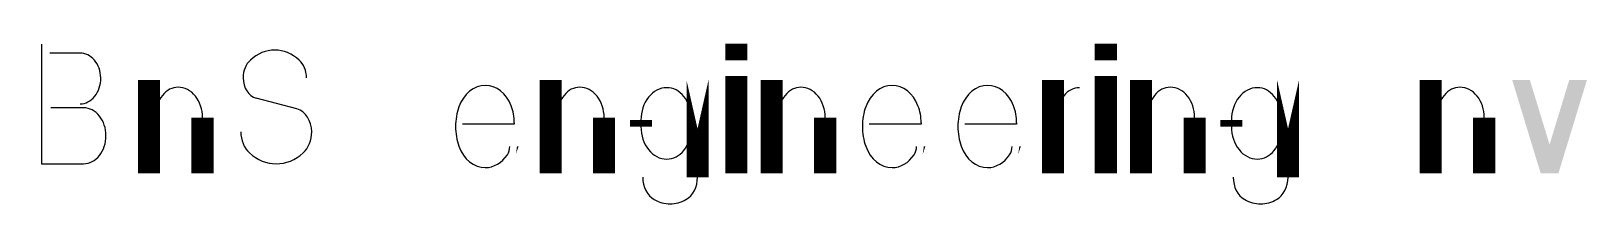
# Model space of a CAD drawing. Header units: millimetres. Extents: x 3.4 to 15.4, y 3.5 to 5.
import ezdxf

# ---------------------------------------------------------------- set-up
doc = ezdxf.new("R2010")
doc.units = ezdxf.units.MM

# ---------------------------------------------------------------- blocks, each defined once
blk = doc.blocks.new('2DEC66')
at = {"color": 0, "transparency": 33554687}
for points in [[(0.1, 0.995, 0.2, 0.2, 0), (0.1, 0.075, 0.15, 0.15, 0), (0.505, 0.075, 0.15, 0.2, 0.414214), (0.72, 0.29, 0.2, 0.15, 0.414214), (0.505, 0.505, 0.15, 0.15, 0), (0.19, 0.505, 0.15, 0.15, 0)], [(0.47, 0.535, 0.09, 0.18, 0.414214), (0.67, 0.735, 0.18, 0.14, 0.414214), (0.47, 0.925, 0.14, 0.14, 0), (0.18, 0.925, 0.14, 0.14, 0)]]:
    blk.add_lwpolyline(points, format="xyseb", dxfattribs=at)
blk = doc.blocks.new('2DEC110')
at = {"color": 0, "transparency": 33554687, "const_width": 0.17}
for points in [[(0.085, 0), (0.085, 0.72)], [(0.6, 0), (0.6, 0.43)]]:
    blk.add_lwpolyline(points, dxfattribs=at)
at = {"color": 0, "transparency": 33554687}
blk.add_lwpolyline([(0.151304, 0.448696, 0.037392, 0.130872, -0.414214), (0.366308, 0.6637, 0.130872, 0.17, -0.414214), (0.600008, 0.43, 0.158916, 0.158916, -0.414214)], format="xyseb", dxfattribs=at)
blk = doc.blocks.new('2DEC83')
at = {"color": 0, "transparency": 33554687}
blk.add_lwpolyline([(0.1, 0.32, 0.19, 0.17, 0.240079), (0.182, 0.158, 0.17, 0.15, 0.158384), (0.441, 0.074, 0.15, 0.17, 0.158384), (0.7, 0.158, 0.17, 0.19, 0.240079), (0.782, 0.32, 0.19, 0.16, 0.354119), (0.64, 0.496, 0.16, 0.16, 0), (0.248, 0.579, 0.16, 0.19, -0.354119), (0.122, 0.736, 0.19, 0.17, -0.240079), (0.192, 0.873, 0.17, 0.14, -0.158384), (0.427, 0.95, 0.14, 0.16, -0.158384), (0.662, 0.873, 0.16, 0.18, -0.240079), (0.732, 0.736, 0.18, 0.18, -0.240079)], format="xyseb", dxfattribs=at)
blk = doc.blocks.new('2DEC101')
at = {"color": 0, "transparency": 33554687}
for points in [[(0.375, 0.677134, 0.12, 0.15, 0.296213), (0.121582, 0.512563, 0.15, 0.17, 0.105104), (0.089395, 0.361135, 0.146, 0.146, 0.105104)], [(0.375, 0.6771, 0.12, 0.15, -0.286745), (0.624325, 0.521304, 0.15, 0.16, -0.113936), (0.654687, 0.389793, 0.16, 0.16, 0), (0.654687, 0.379793, 0.12, 0.12, 0), (0.154687, 0.379793, 0.12, 0.12, 0)], [(0.375, 0.0451, 0.12, 0.15, -0.296213), (0.121582, 0.209671, 0.15, 0.17, -0.105104), (0.089395, 0.361099, 0.146, 0.146, -0.105104)], [(0.375, 0.0451, 0.12, 0.14, 0.221695), (0.587501, 0.144191, 0.14, 0.14, 0.176327), (0.610896, 0.208469, 0.16, 0.16, 0.176327)]]:
    blk.add_lwpolyline(points, format="xyseb", dxfattribs=at)
blk.add_solid([(0.680388, 0.209393), (0.69612, 0.209393), (0.670163, 0.148984)], dxfattribs=at)
blk = doc.blocks.new('2DEC103')
at = {"color": 0, "transparency": 33554687}
for points in [[(0.565, 0.43, 0.04, 0.14, 0.414214), (0.335, 0.66, 0.14, 0.17, 0.414214), (0.085, 0.41, 0.17, 0.17, 0.414214)], [(0.565, 0.34, 0.04, 0.14, -0.414214), (0.335, 0.11, 0.14, 0.17, -0.414214), (0.085, 0.36, 0.17, 0.17, -0.414214)], [(0.366, -0.234, 0.117, 0.133, -0.105104), (0.213, -0.201, 0.133, 0.156, -0.296213), (0.102, -0.03, 0.156, 0.156, -0.296213)], [(0.366, -0.234, 0.117, 0.145, 0.105104), (0.519, -0.201, 0.145, 0.17, 0.296213), (0.63, -0.03, 0.156, 0.156, 0.296213)]]:
    blk.add_lwpolyline(points, format="xyseb", dxfattribs=at)
at = {"color": 0, "transparency": 33554687, "const_width": 0.17}
blk.add_lwpolyline([(0.63, 0.72), (0.63, -0.03)], close=True, dxfattribs=at)
blk.add_lwpolyline([(0.085, 0.36), (0.085, 0.41)], dxfattribs=at)
blk = doc.blocks.new('2DEC105')
at = {"color": 0, "transparency": 33554687, "const_width": 0.17}
for points in [[(0.085, 1), (0.085, 0.87)], [(0.085, 0), (0.085, 0.75)]]:
    blk.add_lwpolyline(points, dxfattribs=at)
blk = doc.blocks.new('2DEC114')
at = {"color": 0, "transparency": 33554687, "const_width": 0.17}
blk.add_lwpolyline([(0.085, 0), (0.085, 0.72)], dxfattribs=at)
at = {"color": 0, "transparency": 33554687}
blk.add_lwpolyline([(0.13, 0.45, 0.08, 0.14, -0.414214), (0.34, 0.66, 0.14, 0.14, -0.414214)], format="xyseb", dxfattribs=at)
blk = doc.blocks.new('2DEC118')
at = {"color": 0, "transparency": 33554687}
for points in [[(0, 0.72), (0.17, 0.72), (0.275, 0), (0.445, 0)], [(0.275, 0), (0.445, 0), (0.55, 0.72), (0.72, 0.72)]]:
    blk.add_solid(points, dxfattribs=at)

msp = doc.modelspace()

# ---------------------------------------------------------------- block references
at = {"transparency": 33554687, "xscale": 0.8008, "zscale": 0.8008}
for name, p in [('2DEC66', (3.45, 3.855)), ('2DEC105', (8.818, 3.855)), ('2DEC105', (11.666, 3.855)), ('2DEC83', (4.986, 3.855)), ('2DEC110', (4.29, 3.855)), ('2DEC101', (6.65, 3.855)), ('2DEC110', (7.386, 3.855)), ('2DEC103', (8.082, 3.855)), ('2DEC110', (9.09, 3.855)), ('2DEC101', (9.786, 3.855)), ('2DEC101', (10.522, 3.855)), ('2DEC114', (11.258, 3.855)), ('2DEC110', (11.938, 3.855)), ('2DEC103', (12.634, 3.855)), ('2DEC110', (14.17, 3.855)), ('2DEC118', (14.866, 3.855))]:
    msp.add_blockref(name, p, dxfattribs=at)

doc.saveas('drawing.dxf')
